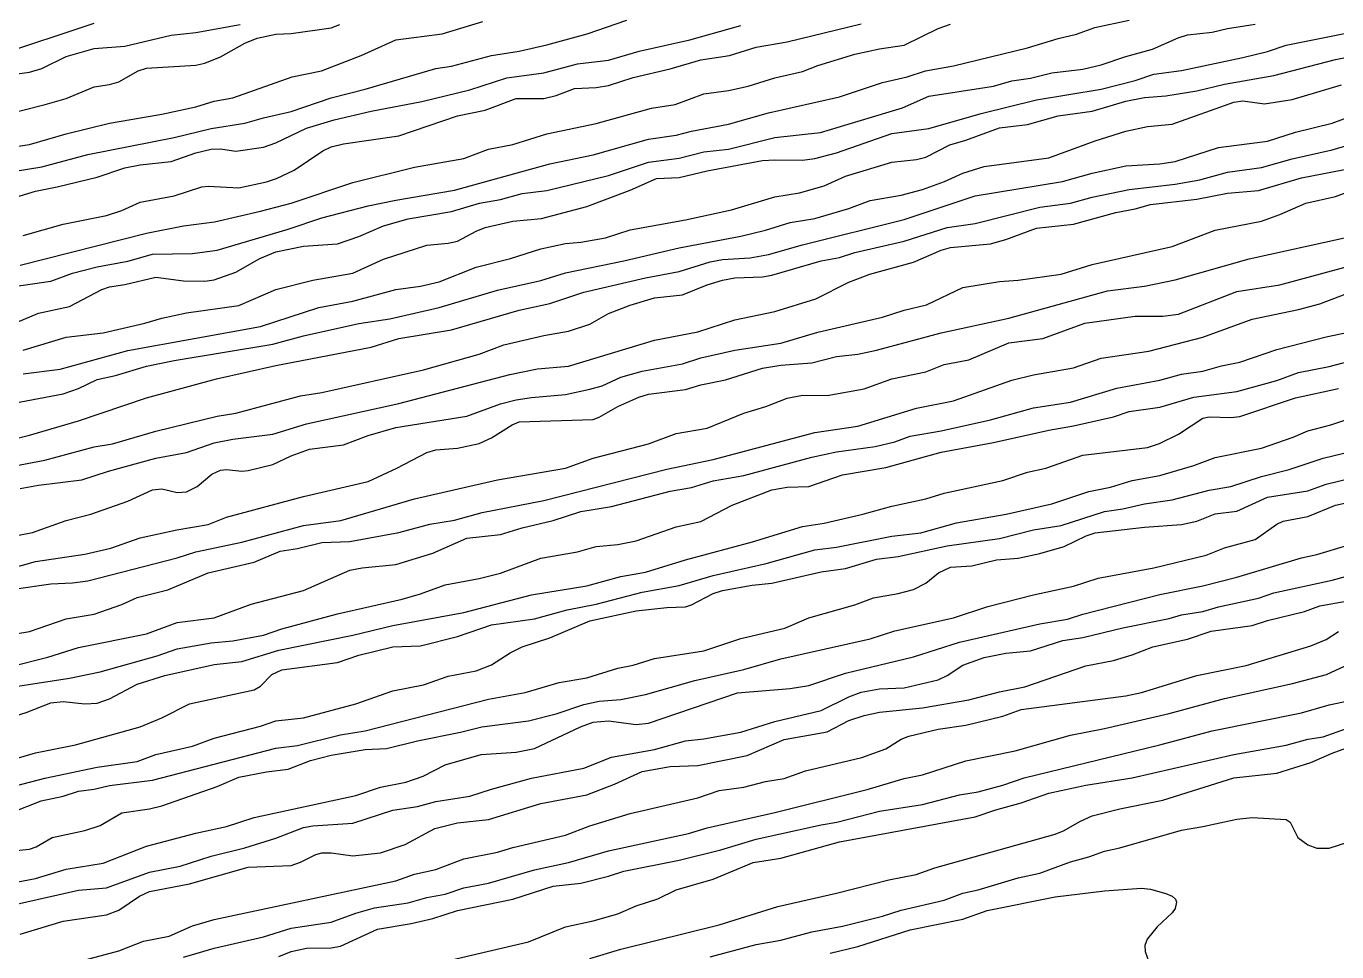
# Model space of a CAD drawing. Extents: x 474277 to 475042, y 254928 to 255625.
# Drawn here: x 474453.52 to 474486.14, y 255531.42 to 255554.46 of the extents above; entities that cross this region are included whole.
import ezdxf

# ---------------------------------------------------------------- set-up
doc = ezdxf.new("R2010")
doc.units = 0
doc.header["$MEASUREMENT"] = 0
doc.layers.add('BaseMapV2_DTM_export_MonNov09090547073261 — entities', color=1, linetype='CONTINUOUS')

msp = doc.modelspace()

# ---------------------------------------------------------------- linework, layer by layer
at = {"layer": 'BaseMapV2_DTM_export_MonNov09090547073261 — entities', "color": 15, "linetype": 'Continuous', "true_color": 0xb7484b}
for points in [[(474451.759, 255551.951, 89.5), (474453.988, 255552.51, 89.5), (474454.519, 255552.666, 89.5), (474455.209, 255552.951, 89.5), (474455.592, 255553.009, 89.5), (474455.823, 255553.075, 89.5), (474456.31, 255553.353, 89.5), (474456.513, 255553.421, 89.5), (474457.739, 255553.496, 89.5), (474457.969, 255553.539, 89.5), (474458.353, 255553.704, 89.5), (474458.961, 255554.043, 89.5), (474459.273, 255554.168, 89.5), (474459.733, 255554.266, 89.5), (474460.116, 255554.282, 89.5), (474461.113, 255554.421, 89.5), (474461.324, 255554.503, 89.5)], [(474452.065, 255550.66, 90), (474453.906, 255550.96, 90), (474455.056, 255551.269, 90), (474457.203, 255551.691, 90), (474458.123, 255551.915, 90), (474458.966, 255552.045, 90), (474459.426, 255552.184, 90), (474460.116, 255552.336, 90), (474461.113, 255552.677, 90), (474461.958, 255552.893, 90), (474463.72, 255553.412, 90), (474464.104, 255553.472, 90), (474465.1, 255553.73, 90), (474465.79, 255553.839, 90), (474466.481, 255554.002, 90), (474467.482, 255554.273, 90), (474468.474, 255554.611, 90)], [(474452.295, 255547.847, 91), (474454.136, 255548.114, 91), (474454.672, 255548.315, 91), (474455.286, 255548.469, 91), (474456.053, 255548.61, 91), (474456.666, 255548.787, 91), (474457.663, 255548.803, 91), (474458.276, 255548.885, 91), (474460.04, 255549.408, 91), (474460.883, 255549.692, 91), (474462.033, 255549.991, 91), (474462.723, 255550.135, 91), (474464.18, 255550.377, 91), (474466.557, 255551.04, 91), (474467.631, 255551.258, 91), (474469.011, 255551.648, 91), (474469.701, 255551.754, 91), (474470.084, 255551.853, 91), (474471.004, 255552.023, 91), (474472.001, 255552.306, 91), (474473.765, 255552.707, 91), (474474.838, 255553.058, 91), (474475.452, 255553.204, 91), (474475.908, 255553.353, 91), (474476.602, 255553.477, 91), (474478.442, 255553.921, 91), (474479.209, 255554.157, 91), (474479.669, 255554.261, 91), (474480.123, 255554.427, 91), (474480.972, 255554.617, 91)], [(474452.525, 255551.356, 89.75), (474453.599, 255551.516, 89.75), (474454.519, 255551.786, 89.75), (474455.592, 255552.047, 89.75), (474456.896, 255552.27, 89.75), (474457.739, 255552.455, 89.75), (474458.199, 255552.595, 89.75), (474458.66, 255552.676, 89.75), (474460.139, 255553.2, 89.75), (474460.869, 255553.353, 89.75), (474461.856, 255553.737, 89.75), (474462.723, 255554.127, 89.75), (474463.874, 255554.272, 89.75), (474464.888, 255554.58, 89.75)], [(474452.755, 255553.727, 89), (474455.209, 255554.535, 89)], [(474452.986, 255553.236, 89.25), (474453.599, 255553.316, 89.25), (474453.906, 255553.411, 89.25), (474454.519, 255553.711, 89.25), (474455.209, 255553.904, 89.25), (474455.976, 255553.965, 89.25), (474457.126, 255554.238, 89.25), (474457.739, 255554.309, 89.25), (474458.843, 255554.503, 89.25)], [(474453.139, 255547.029, 91.25), (474453.829, 255547.315, 91.25), (474454.596, 255547.488, 91.25), (474455.401, 255547.909, 91.25), (474455.592, 255547.973, 91.25), (474455.976, 255548.029, 91.25), (474456.743, 255548.211, 91.25), (474457.433, 255548.124, 91.25), (474457.969, 255548.115, 91.25), (474458.199, 255548.145, 91.25), (474458.736, 255548.338, 91.25), (474459.335, 255548.676, 91.25), (474459.733, 255548.843, 91.25), (474460.423, 255548.987, 91.25), (474461.267, 255549.045, 91.25), (474461.803, 255549.228, 91.25), (474462.417, 255549.496, 91.25), (474463.03, 255549.671, 91.25), (474464.104, 255549.851, 91.25), (474464.805, 255550.056, 91.25), (474465.33, 255550.149, 91.25), (474465.867, 255550.298, 91.25), (474466.481, 255550.37, 91.25), (474468.014, 255550.742, 91.25), (474469.011, 255551.077, 91.25), (474469.778, 255551.178, 91.25), (474470.391, 255551.337, 91.25), (474471.004, 255551.402, 91.25), (474472.155, 255551.693, 91.25), (474473.295, 255551.82, 91.25), (474475.335, 255552.433, 91.25), (474475.988, 255552.721, 91.25), (474477.599, 255552.973, 91.25), (474478.059, 255553.099, 91.25), (474478.519, 255553.173, 91.25), (474479.055, 255553.304, 91.25), (474479.822, 255553.397, 91.25), (474480.282, 255553.497, 91.25), (474480.896, 255553.709, 91.25), (474481.558, 255553.89, 91.25), (474482.199, 255554.172, 91.25), (474482.429, 255554.244, 91.25), (474483.043, 255554.315, 91.25), (474483.426, 255554.407, 91.25), (474484.116, 255554.511, 91.25)], [(474453.369, 255548.513, 90.75), (474456.513, 255549.308, 90.75), (474457.433, 255549.489, 90.75), (474458.209, 255549.596, 90.75), (474459.35, 255549.858, 90.75), (474460.116, 255550.058, 90.75), (474461.65, 255550.568, 90.75), (474463.183, 255550.952, 90.75), (474464.41, 255551.173, 90.75), (474465.024, 255551.405, 90.75), (474465.637, 255551.515, 90.75), (474466.481, 255551.784, 90.75), (474467.707, 255552.038, 90.75), (474469.088, 255552.424, 90.75), (474469.673, 255552.51, 90.75), (474470.391, 255552.781, 90.75), (474471.004, 255552.864, 90.75), (474471.492, 255552.97, 90.75), (474472.155, 255553.178, 90.75), (474472.845, 255553.335, 90.75), (474473.228, 255553.485, 90.75), (474474.148, 255553.765, 90.75), (474474.762, 255553.903, 90.75), (474475.375, 255553.987, 90.75), (474476.218, 255554.404, 90.75), (474476.525, 255554.517, 90.75)], [(474453.446, 255549.252, 90.5), (474454.442, 255549.535, 90.5), (474455.516, 255549.752, 90.5), (474455.899, 255549.872, 90.5), (474456.359, 255550.081, 90.5), (474457.203, 255550.242, 90.5), (474457.893, 255550.461, 90.5), (474458.046, 255550.478, 90.5), (474458.813, 255550.436, 90.5), (474459.503, 255550.586, 90.5), (474459.753, 255550.669, 90.5), (474460.193, 255550.882, 90.5), (474460.905, 255551.36, 90.5), (474461.113, 255551.463, 90.5), (474461.42, 255551.534, 90.5), (474462.8, 255551.737, 90.5), (474464.257, 255552.229, 90.5), (474464.947, 255552.37, 90.5), (474465.714, 255552.662, 90.5), (474466.404, 255552.664, 90.5), (474466.711, 255552.738, 90.5), (474467.171, 255552.914, 90.5), (474467.707, 255552.939, 90.5), (474468.014, 255552.986, 90.5), (474468.627, 255553.182, 90.5), (474469.548, 255553.402, 90.5), (474470.314, 255553.627, 90.5), (474471.031, 255553.737, 90.5), (474471.695, 255553.945, 90.5), (474472.461, 255554.077, 90.5), (474474.301, 255554.521, 90.5)], [(474452.909, 255550.102, 90.25), (474453.752, 255550.359, 90.25), (474454.289, 255550.46, 90.25), (474455.286, 255550.705, 90.25), (474455.976, 255550.936, 90.25), (474456.359, 255551.011, 90.25), (474457.126, 255551.092, 90.25), (474457.739, 255551.314, 90.25), (474458.123, 255551.404, 90.25), (474458.353, 255551.411, 90.25), (474458.736, 255551.352, 90.25), (474459.426, 255551.454, 90.25), (474459.733, 255551.559, 90.25), (474460.5, 255551.921, 90.25), (474461.19, 255552.135, 90.25), (474462.11, 255552.351, 90.25), (474463.365, 255552.586, 90.25), (474464.564, 255552.882, 90.25), (474465.484, 255553.176, 90.25), (474466.404, 255553.304, 90.25), (474467.247, 255553.524, 90.25), (474468.014, 255553.619, 90.25), (474468.781, 255553.839, 90.25), (474470.037, 255554.12, 90.25), (474471.311, 255554.483, 90.25)], [(474453.446, 255546.4, 91.5), (474454.519, 255546.719, 91.5), (474455.439, 255546.828, 91.5), (474456.471, 255547.066, 91.5), (474456.896, 255547.198, 91.5), (474457.509, 255547.323, 91.5), (474458.813, 255547.513, 91.5), (474459.733, 255547.907, 91.5), (474460.653, 255548.144, 91.5), (474461.65, 255548.314, 91.5), (474462.417, 255548.662, 91.5), (474463.49, 255549.009, 91.5), (474464.027, 255549.059, 91.5), (474464.257, 255549.111, 91.5), (474464.717, 255549.363, 91.5), (474464.947, 255549.451, 91.5), (474465.637, 255549.608, 91.5), (474466.344, 255549.673, 91.5), (474467.477, 255549.974, 91.5), (474468.551, 255550.378, 91.5), (474469.208, 255550.669, 91.5), (474469.778, 255550.697, 91.5), (474470.468, 255550.865, 91.5), (474471.848, 255551.117, 91.5), (474472.155, 255551.139, 91.5), (474472.845, 255551.127, 91.5), (474473.151, 255551.17, 91.5), (474473.688, 255551.31, 91.5), (474475.068, 255551.792, 91.5), (474475.988, 255551.912, 91.5), (474477.292, 255552.29, 91.5), (474478.672, 255552.631, 91.5), (474480.282, 255552.895, 91.5), (474481.126, 255553.114, 91.5), (474481.586, 255553.268, 91.5), (474482.276, 255553.362, 91.5), (474483.809, 255553.683, 91.5), (474484.423, 255553.832, 91.5), (474484.883, 255553.991, 91.5), (474486.34, 255554.28, 91.5)], [(474453.446, 255545.809, 91.75), (474454.366, 255545.92, 91.75), (474456.053, 255546.393, 91.75), (474459.35, 255546.989, 91.75), (474460.806, 255547.463, 91.75), (474461.65, 255547.619, 91.75), (474462.723, 255547.909, 91.75), (474463.337, 255547.993, 91.75), (474463.797, 255548.095, 91.75), (474464.717, 255548.464, 91.75), (474465.579, 255548.676, 91.75), (474466.327, 255548.92, 91.75), (474466.941, 255549.052, 91.75), (474467.324, 255549.087, 91.75), (474467.937, 255549.197, 91.75), (474468.551, 255549.397, 91.75), (474469.931, 255549.645, 91.75), (474471.081, 255549.888, 91.75), (474472.155, 255550.212, 91.75), (474472.768, 255550.316, 91.75), (474473.381, 255550.489, 91.75), (474473.918, 255550.728, 91.75), (474475.068, 255551.079, 91.75), (474475.682, 255551.143, 91.75), (474475.912, 255551.2, 91.75), (474476.51, 255551.513, 91.75), (474476.908, 255551.625, 91.75), (474477.752, 255551.933, 91.75), (474478.442, 255552.019, 91.75), (474479.209, 255552.231, 91.75), (474480.052, 255552.346, 91.75), (474480.896, 255552.595, 91.75), (474481.356, 255552.691, 91.75), (474481.892, 255552.732, 91.75), (474482.659, 255552.854, 91.75), (474483.349, 255553.018, 91.75), (474484.576, 255553.234, 91.75), (474486.11, 255553.636, 91.75), (474487.397, 255553.89, 91.75)], [(474452.909, 255545.016, 92), (474454.442, 255545.309, 92), (474454.826, 255545.444, 92), (474455.286, 255545.669, 92), (474455.746, 255545.77, 92), (474456.513, 255545.995, 92), (474457.203, 255546.139, 92), (474459.656, 255546.544, 92), (474460.423, 255546.758, 92), (474461.803, 255547.063, 92), (474462.57, 255547.178, 92), (474463.797, 255547.461, 92), (474465.254, 255547.893, 92), (474466.327, 255548.131, 92), (474466.941, 255548.325, 92), (474468.397, 255548.619, 92), (474469.778, 255548.946, 92), (474471.311, 255549.236, 92), (474471.925, 255549.382, 92), (474472.538, 255549.572, 92), (474473.151, 255549.676, 92), (474473.995, 255549.925, 92), (474474.532, 255550.124, 92), (474475.298, 255550.256, 92), (474475.835, 255550.395, 92), (474476.375, 255550.593, 92), (474476.832, 255550.807, 92), (474477.369, 255550.972, 92), (474478.979, 255551.189, 92), (474480.129, 255551.612, 92), (474480.896, 255551.85, 92), (474481.432, 255551.969, 92), (474482.046, 255552.027, 92), (474483.579, 255552.575, 92), (474483.809, 255552.602, 92), (474484.346, 255552.533, 92), (474485.036, 255552.634, 92), (474486.263, 255553.006, 92)], [(474452.679, 255544.049, 92.25), (474453.599, 255544.277, 92.25), (474454.826, 255544.637, 92.25), (474456.513, 255545.214, 92.25), (474458.256, 255545.686, 92.25), (474459.733, 255546.014, 92.25), (474462.11, 255546.468, 92.25), (474462.8, 255546.687, 92.25), (474464.104, 255546.905, 92.25), (474465.79, 255547.393, 92.25), (474466.557, 255547.562, 92.25), (474467.401, 255547.839, 92.25), (474468.934, 255548.194, 92.25), (474469.778, 255548.353, 92.25), (474470.544, 255548.6, 92.25), (474470.851, 255548.652, 92.25), (474471.541, 255548.694, 92.25), (474472.001, 255548.779, 92.25), (474472.845, 255549.017, 92.25), (474475.375, 255549.647, 92.25), (474477.139, 255550.236, 92.25), (474479.316, 255550.593, 92.25), (474480.052, 255550.8, 92.25), (474480.896, 255550.987, 92.25), (474481.739, 255551.039, 92.25), (474482.122, 255551.097, 92.25), (474483.196, 255551.439, 92.25), (474484.423, 255551.6, 92.25), (474485.113, 255551.825, 92.25), (474486.033, 255552.047, 92.25), (474487.03, 255552.426, 92.25)], [(474453.062, 255543.486, 92.5), (474453.982, 255543.662, 92.5), (474455.209, 255543.987, 92.5), (474455.669, 255544.066, 92.5), (474456.743, 255544.378, 92.5), (474458.276, 255544.754, 92.5), (474458.736, 255544.83, 92.5), (474460.346, 255545.261, 92.5), (474460.883, 255545.346, 92.5), (474463.413, 255545.908, 92.5), (474464.794, 255546.297, 92.5), (474465.407, 255546.526, 92.5), (474466.404, 255546.764, 92.5), (474467.017, 255546.873, 92.5), (474467.554, 255547.043, 92.5), (474468.014, 255547.314, 92.5), (474468.551, 255547.519, 92.5), (474469.164, 255547.696, 92.5), (474469.854, 255547.775, 92.5), (474470.468, 255548.021, 92.5), (474470.855, 255548.139, 92.5), (474471.158, 255548.194, 92.5), (474471.848, 255548.223, 92.5), (474472.078, 255548.261, 92.5), (474473.305, 255548.619, 92.5), (474473.765, 255548.704, 92.5), (474474.148, 255548.825, 92.5), (474475.375, 255549.113, 92.5), (474476.448, 255549.453, 92.5), (474477.139, 255549.547, 92.5), (474478.749, 255549.956, 92.5), (474479.515, 255550.056, 92.5), (474480.052, 255550.205, 92.5), (474480.972, 255550.394, 92.5), (474482.122, 255550.526, 92.5), (474482.736, 255550.64, 92.5), (474483.426, 255550.833, 92.5), (474484.269, 255550.948, 92.5), (474485.036, 255551.158, 92.5), (474486.033, 255551.381, 92.5), (474487.413, 255551.79, 92.5)], [(474452.602, 255541.654, 93), (474453.676, 255541.858, 93), (474454.519, 255542.16, 93), (474455.132, 255542.314, 93), (474456.053, 255542.635, 93), (474456.666, 255542.921, 93), (474456.896, 255542.942, 93), (474457.279, 255542.854, 93), (474457.509, 255542.873, 93), (474457.778, 255543.002, 93), (474458.143, 255543.309, 93), (474458.353, 255543.408, 93), (474458.506, 255543.429, 93), (474458.89, 255543.386, 93), (474459.043, 255543.399, 93), (474459.656, 255543.554, 93), (474460.112, 255543.769, 93), (474460.576, 255543.931, 93), (474461.42, 255544.041, 93), (474462.033, 255544.276, 93), (474462.723, 255544.469, 93), (474464.487, 255544.757, 93), (474465.33, 255545.063, 93), (474465.714, 255545.158, 93), (474466.097, 255545.221, 93), (474466.941, 255545.295, 93), (474467.554, 255545.424, 93), (474467.861, 255545.511, 93), (474468.321, 255545.727, 93), (474468.857, 255545.871, 93), (474469.854, 255546.061, 93), (474470.314, 255546.21, 93), (474471.158, 255546.397, 93), (474472.308, 255546.571, 93), (474473.228, 255546.846, 93), (474474.838, 255547.219, 93), (474475.375, 255547.393, 93), (474475.935, 255547.526, 93), (474476.832, 255547.96, 93), (474477.752, 255548.105, 93), (474478.212, 255548.137, 93), (474479.285, 255548.292, 93), (474480.052, 255548.53, 93), (474482.046, 255548.979, 93), (474483.119, 255549.383, 93), (474484.269, 255549.613, 93), (474484.729, 255549.772, 93), (474485.374, 255550.056, 93), (474486.11, 255550.223, 93), (474487.106, 255550.593, 93)], [(474453.369, 255542.955, 92.75), (474453.829, 255543.038, 92.75), (474454.902, 255543.168, 92.75), (474455.569, 255543.385, 92.75), (474456.743, 255543.711, 92.75), (474457.509, 255543.848, 92.75), (474458.199, 255544.087, 92.75), (474458.66, 255544.184, 92.75), (474459.656, 255544.308, 92.75), (474460.5, 255544.559, 92.75), (474462.8, 255545.067, 92.75), (474465.56, 255545.79, 92.75), (474466.25, 255545.929, 92.75), (474467.017, 255545.997, 92.75), (474469.164, 255546.649, 92.75), (474470.238, 255546.85, 92.75), (474471.158, 255547.149, 92.75), (474472.155, 255547.358, 92.75), (474473.176, 255547.679, 92.75), (474473.995, 255548.094, 92.75), (474474.522, 255548.293, 92.75), (474475.605, 255548.588, 92.75), (474476.295, 255548.886, 92.75), (474476.525, 255548.952, 92.75), (474477.522, 255549.047, 92.75), (474477.905, 255549.153, 92.75), (474478.672, 255549.432, 92.75), (474479.592, 255549.538, 92.75), (474480.646, 255549.826, 92.75), (474481.126, 255549.913, 92.75), (474481.509, 255550.024, 92.75), (474482.659, 255550.16, 92.75), (474483.426, 255550.307, 92.75), (474484.193, 255550.375, 92.75), (474485.266, 255550.691, 92.75), (474486.34, 255550.895, 92.75)], [(474452.832, 255540.877, 93.25), (474453.752, 255541.139, 93.25), (474454.979, 255541.319, 93.25), (474455.626, 255541.468, 93.25), (474456.359, 255541.728, 93.25), (474457.267, 255541.928, 93.25), (474458.046, 255542.06, 93.25), (474458.506, 255542.241, 93.25), (474460.423, 255542.755, 93.25), (474462.033, 255543.127, 93.25), (474462.749, 255543.462, 93.25), (474463.49, 255543.853, 93.25), (474463.72, 255543.914, 93.25), (474464.257, 255543.957, 93.25), (474464.794, 255544.074, 93.25), (474465.1, 255544.214, 93.25), (474465.615, 255544.535, 93.25), (474465.79, 255544.612, 93.25), (474467.631, 255544.675, 93.25), (474467.784, 255544.73, 93.25), (474468.244, 255544.995, 93.25), (474468.768, 255545.225, 93.25), (474469.011, 255545.3, 93.25), (474469.931, 255545.421, 93.25), (474470.314, 255545.534, 93.25), (474470.928, 255545.657, 93.25), (474471.848, 255545.95, 93.25), (474472.308, 255546.021, 93.25), (474473.075, 255546.082, 93.25), (474473.688, 255546.237, 93.25), (474474.225, 255546.297, 93.25), (474474.685, 255546.396, 93.25), (474476.295, 255546.831, 93.25), (474477.982, 255547.194, 93.25), (474480.436, 255547.874, 93.25), (474481.356, 255547.991, 93.25), (474482.122, 255548.145, 93.25), (474483.963, 255548.674, 93.25), (474486.34, 255549.195, 93.25)], [(474453.216, 255540.45, 93.5), (474454.136, 255540.581, 93.5), (474454.672, 255540.603, 93.5), (474455.056, 255540.653, 93.5), (474457.279, 255541.23, 93.5), (474457.739, 255541.375, 93.5), (474458.89, 255541.613, 93.5), (474460.423, 255542.031, 93.5), (474461.355, 255542.158, 93.5), (474463.183, 255542.694, 93.5), (474465.254, 255543.171, 93.5), (474466.941, 255543.461, 93.5), (474467.631, 255543.711, 93.5), (474469.011, 255544.065, 93.5), (474469.701, 255544.322, 93.5), (474470.468, 255544.456, 93.5), (474471.388, 255544.827, 93.5), (474471.934, 255544.995, 93.5), (474472.461, 255545.205, 93.5), (474472.845, 255545.279, 93.5), (474473.458, 255545.265, 93.5), (474474.378, 255545.436, 93.5), (474475.068, 255545.681, 93.5), (474475.912, 255545.861, 93.5), (474476.372, 255546.044, 93.5), (474476.985, 255546.16, 93.5), (474477.982, 255546.58, 93.5), (474478.825, 255546.689, 93.5), (474479.873, 255547.066, 93.5), (474481.126, 255547.247, 93.5), (474481.816, 255547.243, 93.5), (474482.204, 255547.296, 93.5), (474483.656, 255547.857, 93.5), (474484.729, 255548.027, 93.5), (474487.336, 255548.73, 93.5)], [(474451.452, 255539.038, 93.75), (474453.599, 255539.389, 93.75), (474454.515, 255539.705, 93.75), (474455.209, 255539.822, 93.75), (474455.899, 255540.065, 93.75), (474456.283, 255540.237, 93.75), (474457.049, 255540.432, 93.75), (474458.052, 255540.855, 93.75), (474459.196, 255541.118, 93.75), (474459.845, 255541.392, 93.75), (474460.27, 255541.456, 93.75), (474460.883, 255541.607, 93.75), (474461.573, 255541.635, 93.75), (474462.8, 255541.857, 93.75), (474463.567, 255542.069, 93.75), (474464.18, 255542.161, 93.75), (474464.87, 255542.358, 93.75), (474466.404, 255542.652, 93.75), (474469.471, 255543.437, 93.75), (474470.621, 255543.674, 93.75), (474473.151, 255544.345, 93.75), (474474.225, 255544.509, 93.75), (474475.682, 255544.95, 93.75), (474476.602, 255545.135, 93.75), (474478.059, 255545.652, 93.75), (474478.595, 255545.781, 93.75), (474479.592, 255545.954, 93.75), (474480.282, 255546.201, 93.75), (474481.466, 255546.376, 93.75), (474482.813, 255546.721, 93.75), (474484.039, 255547.167, 93.75), (474485.19, 255547.408, 93.75), (474485.726, 255547.55, 93.75), (474486.876, 255547.993, 93.75)], [(474453.139, 255538.524, 94), (474454.059, 255538.75, 94), (474454.826, 255538.991, 94), (474456.513, 255539.335, 94), (474457.279, 255539.617, 94), (474458.199, 255539.734, 94), (474459.12, 255540.074, 94), (474460.423, 255540.41, 94), (474461.573, 255540.917, 94), (474461.88, 255540.982, 94), (474462.723, 255541.06, 94), (474463.643, 255541.339, 94), (474464.487, 255541.717, 94), (474465.33, 255541.806, 94), (474465.867, 255541.973, 94), (474466.634, 255542.154, 94), (474467.324, 255542.381, 94), (474468.091, 255542.503, 94), (474469.548, 255542.886, 94), (474470.084, 255542.976, 94), (474470.621, 255543.146, 94), (474471.388, 255543.275, 94), (474473.075, 255543.732, 94), (474473.688, 255543.863, 94), (474474.653, 255543.999, 94), (474475.145, 255544.117, 94), (474475.528, 255544.253, 94), (474476.295, 255544.385, 94), (474477.522, 255544.659, 94), (474478.595, 255544.965, 94), (474479.515, 255545.102, 94), (474480.666, 255545.449, 94), (474481.739, 255545.654, 94), (474482.276, 255545.802, 94), (474482.813, 255545.875, 94), (474483.273, 255546.006, 94), (474483.733, 255546.097, 94), (474484.653, 255546.412, 94), (474485.88, 255546.726, 94), (474487.03, 255546.966, 94)], [(474452.986, 255537.984, 94.25), (474454.596, 255538.229, 94.25), (474455.362, 255538.39, 94.25), (474456.781, 255538.785, 94.25), (474457.279, 255538.96, 94.25), (474458.123, 255539.108, 94.25), (474458.66, 255539.157, 94.25), (474459.426, 255539.303, 94.25), (474459.886, 255539.456, 94.25), (474461.267, 255539.834, 94.25), (474462.877, 255540.195, 94.25), (474463.337, 255540.327, 94.25), (474463.95, 255540.553, 94.25), (474464.794, 255540.709, 94.25), (474465.33, 255540.845, 94.25), (474466.327, 255541.222, 94.25), (474467.247, 255541.379, 94.25), (474467.707, 255541.509, 94.25), (474468.244, 255541.561, 94.25), (474468.704, 255541.652, 94.25), (474469.701, 255542.002, 94.25), (474470.314, 255542.132, 94.25), (474471.093, 255542.542, 94.25), (474472.078, 255542.918, 94.25), (474472.461, 255542.984, 94.25), (474472.998, 255543.005, 94.25), (474473.841, 255543.295, 94.25), (474474.915, 255543.472, 94.25), (474476.295, 255543.856, 94.25), (474477.599, 255544.095, 94.25), (474478.979, 255544.409, 94.25), (474479.592, 255544.513, 94.25), (474480.589, 255544.735, 94.25), (474480.972, 255544.869, 94.25), (474481.739, 255544.979, 94.25), (474482.583, 255545.228, 94.25), (474483.656, 255545.37, 94.25), (474484.653, 255545.646, 94.25), (474485.19, 255545.84, 94.25), (474485.956, 255545.994, 94.25), (474488.103, 255546.554, 94.25)], [(474453.062, 255537.235, 94.5), (474453.522, 255537.378, 94.5), (474454.136, 255537.617, 94.5), (474454.442, 255537.646, 94.5), (474454.979, 255537.596, 94.5), (474455.286, 255537.61, 94.5), (474455.592, 255537.72, 94.5), (474456.283, 255538.078, 94.5), (474456.973, 255538.301, 94.5), (474458.199, 255538.568, 94.5), (474458.89, 255538.646, 94.5), (474459.81, 255538.926, 94.5), (474461.65, 255539.303, 94.5), (474462.647, 255539.544, 94.5), (474464.41, 255539.87, 94.5), (474466.097, 255540.302, 94.5), (474467.477, 255540.526, 94.5), (474468.321, 255540.766, 94.5), (474468.934, 255540.869, 94.5), (474469.931, 255541.179, 94.5), (474471.597, 255541.622, 94.5), (474472.845, 255542.009, 94.5), (474473.381, 255542.093, 94.5), (474474.343, 255542.312, 94.5), (474475.068, 255542.513, 94.5), (474475.912, 255542.693, 94.5), (474476.372, 255542.833, 94.5), (474477.833, 255543.155, 94.5), (474478.442, 255543.358, 94.5), (474478.902, 255543.456, 94.5), (474479.822, 255543.785, 94.5), (474481.432, 255543.975, 94.5), (474481.732, 255544.075, 94.5), (474482.207, 255544.305, 94.5), (474482.813, 255544.708, 94.5), (474482.966, 255544.737, 94.5), (474483.503, 255544.723, 94.5), (474483.733, 255544.748, 94.5), (474485.113, 255545.21, 94.5), (474486.186, 255545.441, 94.5)], [(474452.986, 255536.147, 94.75), (474453.752, 255536.375, 94.75), (474454.749, 255536.569, 94.75), (474456.357, 255537.021, 94.75), (474456.896, 255537.241, 94.75), (474457.586, 255537.589, 94.75), (474459.196, 255537.941, 94.75), (474459.35, 255538.035, 94.75), (474459.634, 255538.325, 94.75), (474459.886, 255538.441, 94.75), (474461.267, 255538.623, 94.75), (474461.803, 255538.8, 94.75), (474462.647, 255539.011, 94.75), (474463.337, 255539.036, 94.75), (474464.257, 255539.27, 94.75), (474465.1, 255539.555, 94.75), (474466.174, 255539.711, 94.75), (474466.99, 255539.935, 94.75), (474467.707, 255540.072, 94.75), (474468.857, 255540.374, 94.75), (474469.778, 255540.537, 94.75), (474470.621, 255540.791, 94.75), (474471.939, 255541.085, 94.75), (474473.151, 255541.425, 94.75), (474473.688, 255541.489, 94.75), (474475.068, 255541.769, 94.75), (474475.789, 255541.852, 94.75), (474476.678, 255542.097, 94.75), (474477.913, 255542.312, 94.75), (474479.055, 255542.574, 94.75), (474479.976, 255542.882, 94.75), (474480.512, 255542.99, 94.75), (474481.049, 255543.154, 94.75), (474481.739, 255543.275, 94.75), (474482.583, 255543.529, 94.75), (474483.119, 255543.725, 94.75), (474484.269, 255543.955, 94.75), (474485.056, 255544.229, 94.75), (474485.42, 255544.387, 94.75), (474485.997, 255544.535, 94.75), (474486.675, 255544.765, 94.75)], [(474453.062, 255535.5, 95), (474453.982, 255535.743, 95), (474455.286, 255536.015, 95), (474456.283, 255536.159, 95), (474456.743, 255536.327, 95), (474457.663, 255536.535, 95), (474458.199, 255536.738, 95), (474459.35, 255537.032, 95), (474459.733, 255537.172, 95), (474460.423, 255537.244, 95), (474461.727, 255537.591, 95), (474462.647, 255537.919, 95), (474463.413, 255538.063, 95), (474464.027, 255538.281, 95), (474464.717, 255538.412, 95), (474465.1, 255538.56, 95), (474465.571, 255538.861, 95), (474465.867, 255539.008, 95), (474466.557, 255539.235, 95), (474467.554, 255539.66, 95), (474468.704, 255539.906, 95), (474469.471, 255539.994, 95), (474469.931, 255540.004, 95), (474470.084, 255540.054, 95), (474470.621, 255540.335, 95), (474470.851, 255540.413, 95), (474471.592, 255540.548, 95), (474472.078, 255540.594, 95), (474473.305, 255540.882, 95), (474473.918, 255540.965, 95), (474474.685, 255541.194, 95), (474475.222, 255541.263, 95), (474476.448, 255541.522, 95), (474477.752, 255541.71, 95), (474478.595, 255541.927, 95), (474479.285, 255542.033, 95), (474480.359, 255542.38, 95), (474480.819, 255542.444, 95), (474481.356, 255542.572, 95), (474482.046, 255542.667, 95), (474482.966, 255542.908, 95), (474483.503, 255543.004, 95), (474484.269, 255543.256, 95), (474484.959, 255543.423, 95), (474485.803, 255543.71, 95), (474487.49, 255544.112, 95)], [(474453.139, 255534.88, 95.25), (474453.889, 255535.181, 95.25), (474454.442, 255535.294, 95.25), (474454.826, 255535.419, 95.25), (474455.209, 255535.468, 95.25), (474455.592, 255535.558, 95.25), (474456.666, 255535.692, 95.25), (474459.733, 255536.488, 95.25), (474460.27, 255536.556, 95.25), (474461.343, 255536.823, 95.25), (474461.957, 255536.919, 95.25), (474465.024, 255537.711, 95.25), (474465.944, 255537.878, 95.25), (474466.787, 255538.123, 95.25), (474467.477, 255538.236, 95.25), (474468.244, 255538.479, 95.25), (474468.627, 255538.555, 95.25), (474469.164, 255538.717, 95.25), (474470.391, 255538.911, 95.25), (474471.311, 255539.222, 95.25), (474472.407, 255539.475, 95.25), (474472.998, 255539.733, 95.25), (474474.148, 255540.06, 95.25), (474474.608, 255540.228, 95.25), (474475.222, 255540.336, 95.25), (474475.605, 255540.441, 95.25), (474475.912, 255540.597, 95.25), (474476.226, 255540.855, 95.25), (474476.525, 255540.991, 95.25), (474477.062, 255541.031, 95.25), (474477.675, 255541.173, 95.25), (474478.212, 255541.22, 95.25), (474478.749, 255541.333, 95.25), (474479.362, 255541.513, 95.25), (474479.905, 255541.775, 95.25), (474480.129, 255541.852, 95.25), (474481.356, 255541.994, 95.25), (474482.276, 255542.06, 95.25), (474482.659, 255542.141, 95.25), (474483.119, 255542.323, 95.25), (474483.656, 255542.385, 95.25), (474484.423, 255542.735, 95.25), (474485.42, 255542.898, 95.25), (474485.88, 255543.065, 95.25), (474486.493, 255543.214, 95.25)], [(474452.295, 255533.844, 95.5), (474453.599, 255533.972, 95.5), (474453.767, 255534.031, 95.5), (474454.164, 255534.261, 95.5), (474454.979, 255534.439, 95.5), (474455.362, 255534.565, 95.5), (474455.899, 255534.88, 95.5), (474456.589, 255534.979, 95.5), (474456.896, 255535.052, 95.5), (474458.276, 255535.534, 95.5), (474458.813, 255535.764, 95.5), (474459.503, 255535.898, 95.5), (474460.04, 255535.967, 95.5), (474460.594, 255536.178, 95.5), (474461.113, 255536.318, 95.5), (474461.957, 255536.453, 95.5), (474462.493, 255536.476, 95.5), (474463.26, 255536.673, 95.5), (474464.334, 255536.883, 95.5), (474464.866, 255537.021, 95.5), (474466.02, 255537.167, 95.5), (474466.711, 255537.341, 95.5), (474467.401, 255537.579, 95.5), (474467.784, 255537.655, 95.5), (474468.321, 255537.699, 95.5), (474468.934, 255537.824, 95.5), (474470.161, 255538.177, 95.5), (474471.388, 255538.447, 95.5), (474472.308, 255538.713, 95.5), (474474.532, 255539.211, 95.5), (474475.145, 255539.413, 95.5), (474476.602, 255539.737, 95.5), (474477.455, 255540.012, 95.5), (474478.595, 255540.305, 95.5), (474479.592, 255540.518, 95.5), (474480.206, 255540.724, 95.5), (474481.586, 255540.975, 95.5), (474482.889, 255541.293, 95.5), (474483.349, 255541.474, 95.5), (474484.116, 255541.686, 95.5), (474484.653, 255542.063, 95.5), (474484.806, 255542.139, 95.5), (474485.42, 255542.252, 95.5), (474486.11, 255542.537, 95.5), (474486.646, 255542.654, 95.5)], [(474453.139, 255533.131, 95.75), (474453.752, 255533.24, 95.75), (474454.519, 255533.474, 95.75), (474455.439, 255533.627, 95.75), (474456.513, 255534.051, 95.75), (474457.739, 255534.374, 95.75), (474458.506, 255534.538, 95.75), (474459.196, 255534.765, 95.75), (474461.727, 255535.311, 95.75), (474462.34, 255535.521, 95.75), (474462.974, 255535.641, 95.75), (474463.4, 255535.794, 95.75), (474463.95, 255536.072, 95.75), (474464.849, 255536.331, 95.75), (474465.714, 255536.39, 95.75), (474466.174, 255536.481, 95.75), (474467.319, 255537.021, 95.75), (474467.631, 255537.134, 95.75), (474468.014, 255537.171, 95.75), (474468.704, 255537.077, 95.75), (474469.011, 255537.112, 95.75), (474471.226, 255537.865, 95.75), (474472.538, 255537.971, 95.75), (474472.998, 255538.049, 95.75), (474473.918, 255538.359, 95.75), (474475.605, 255538.765, 95.75), (474476.755, 255539.128, 95.75), (474478.749, 255539.581, 95.75), (474479.439, 255539.698, 95.75), (474479.822, 255539.822, 95.75), (474481.739, 255540.313, 95.75), (474482.813, 255540.53, 95.75), (474483.656, 255540.748, 95.75), (474485.266, 255541.226, 95.75), (474485.65, 255541.312, 95.75), (474486.416, 255541.544, 95.75)], [(474452.755, 255532.492, 96), (474454.826, 255532.954, 96), (474455.516, 255533.007, 96), (474456.589, 255533.404, 96), (474457.356, 255533.547, 96), (474458.123, 255533.801, 96), (474458.966, 255534.006, 96), (474459.733, 255534.248, 96), (474460.423, 255534.514, 96), (474460.653, 255534.556, 96), (474461.65, 255534.625, 96), (474462.647, 255534.943, 96), (474463.26, 255535.035, 96), (474463.72, 255535.16, 96), (474464.564, 255535.291, 96), (474465.1, 255535.47, 96), (474466.097, 255535.741, 96), (474467.401, 255535.989, 96), (474468.091, 255536.263, 96), (474469.164, 255536.457, 96), (474469.931, 255536.674, 96), (474470.391, 255536.722, 96), (474471.311, 255536.887, 96), (474472.155, 255537.151, 96), (474473.305, 255537.425, 96), (474473.995, 255537.767, 96), (474474.301, 255537.884, 96), (474474.762, 255537.962, 96), (474475.375, 255537.988, 96), (474476.218, 255538.193, 96), (474476.448, 255538.298, 96), (474476.832, 255538.556, 96), (474477.369, 255538.745, 96), (474477.905, 255538.854, 96), (474478.519, 255538.911, 96), (474479.324, 255539.168, 96), (474479.822, 255539.246, 96), (474480.819, 255539.487, 96), (474481.969, 255539.716, 96), (474482.276, 255539.806, 96), (474482.813, 255539.894, 96), (474483.196, 255540.008, 96), (474484.193, 255540.222, 96), (474484.576, 255540.352, 96), (474486.033, 255540.673, 96), (474487.413, 255541.049, 96)], [(474453.369, 255531.859, 96.25), (474454.442, 255532.179, 96.25), (474455.516, 255532.337, 96.25), (474455.823, 255532.454, 96.25), (474456.34, 255532.804, 96.25), (474456.589, 255532.917, 96.25), (474457.586, 255533.112, 96.25), (474459.043, 255533.522, 96.25), (474460.116, 255533.571, 96.25), (474460.346, 255533.646, 96.25), (474460.73, 255533.843, 96.25), (474460.883, 255533.883, 96.25), (474461.113, 255533.881, 96.25), (474461.65, 255533.811, 96.25), (474462.34, 255533.884, 96.25), (474462.953, 255534.092, 96.25), (474463.688, 255534.491, 96.25), (474464.257, 255534.627, 96.25), (474465.024, 255534.715, 96.25), (474466.327, 255535.107, 96.25), (474467.477, 255535.327, 96.25), (474468.167, 255535.588, 96.25), (474468.857, 255535.911, 96.25), (474469.548, 255536.03, 96.25), (474470.238, 255536.059, 96.25), (474471.464, 255536.305, 96.25), (474472.385, 255536.706, 96.25), (474473.458, 255536.892, 96.25), (474473.998, 255537.174, 96.25), (474474.378, 255537.305, 96.25), (474474.762, 255537.384, 96.25), (474475.835, 255537.49, 96.25), (474476.985, 255537.688, 96.25), (474477.752, 255537.894, 96.25), (474478.376, 255538.018, 96.25), (474479.899, 255538.54, 96.25), (474480.589, 255538.668, 96.25), (474481.049, 255538.809, 96.25), (474481.565, 255539.015, 96.25), (474482.429, 255539.203, 96.25), (474483.019, 255539.398, 96.25), (474484.039, 255539.539, 96.25), (474484.423, 255539.664, 96.25), (474485.343, 255539.891, 96.25), (474485.726, 255540.035, 96.25), (474487.03, 255540.264, 96.25)], [(474454.059, 255530.972, 96.5), (474455.823, 255531.441, 96.5), (474456.436, 255531.683, 96.5), (474457.079, 255531.807, 96.5), (474457.663, 255532.066, 96.5), (474458.199, 255532.226, 96.5), (474462.723, 255533.188, 96.5), (474463.183, 255533.354, 96.5), (474463.72, 255533.468, 96.5), (474464.41, 255533.733, 96.5), (474465.254, 255533.896, 96.5), (474465.637, 255534.018, 96.5), (474466.941, 255534.32, 96.5), (474467.554, 255534.551, 96.5), (474468.551, 255534.865, 96.5), (474470.238, 255535.253, 96.5), (474470.774, 255535.432, 96.5), (474471.388, 255535.521, 96.5), (474471.925, 255535.662, 96.5), (474472.385, 255535.732, 96.5), (474472.921, 255535.925, 96.5), (474474.321, 255536.254, 96.5), (474474.915, 255536.475, 96.5), (474475.298, 255536.709, 96.5), (474475.49, 255536.791, 96.5), (474476.218, 255536.959, 96.5), (474476.908, 255537.063, 96.5), (474477.829, 255537.283, 96.5), (474478.289, 255537.449, 96.5), (474480.896, 255537.794, 96.5), (474481.279, 255537.873, 96.5), (474482.659, 255538.3, 96.5), (474483.886, 255538.547, 96.5), (474485.496, 255539.033, 96.5), (474485.88, 255539.19, 96.5), (474486.186, 255539.396, 96.5)], [(474457.433, 255531.283, 96.75), (474458.199, 255531.508, 96.75), (474459.426, 255531.794, 96.75), (474460.116, 255532.005, 96.75), (474461.113, 255532.157, 96.75), (474461.727, 255532.38, 96.75), (474462.187, 255532.511, 96.75), (474463.03, 255532.637, 96.75), (474463.49, 255532.767, 96.75), (474463.95, 255532.856, 96.75), (474464.41, 255533.008, 96.75), (474465.024, 255533.123, 96.75), (474466.174, 255533.461, 96.75), (474467.017, 255533.639, 96.75), (474468.014, 255533.931, 96.75), (474470.008, 255534.36, 96.75), (474470.468, 255534.504, 96.75), (474472.155, 255534.883, 96.75), (474474.455, 255535.455, 96.75), (474475.375, 255535.731, 96.75), (474475.835, 255535.825, 96.75), (474476.908, 255536.172, 96.75), (474478.135, 255536.42, 96.75), (474479.515, 255536.814, 96.75), (474480.359, 255536.976, 96.75), (474481.969, 255537.352, 96.75), (474483.349, 255537.728, 96.75), (474485.045, 255538.095, 96.75), (474485.89, 255538.325, 96.75), (474486.876, 255538.779, 96.75)], [(474459.81, 255531.305, 97), (474460.116, 255531.425, 97), (474460.5, 255531.507, 97), (474461.113, 255531.518, 97), (474461.343, 255531.559, 97), (474462.263, 255531.985, 97), (474463.107, 255532.121, 97), (474463.643, 255532.246, 97), (474464.257, 255532.444, 97), (474465.637, 255532.732, 97), (474466.634, 255533.052, 97), (474467.324, 255533.126, 97), (474468.014, 255533.3, 97), (474468.397, 255533.428, 97), (474469.778, 255533.696, 97), (474470.808, 255533.954, 97), (474471.695, 255534.221, 97), (474473.305, 255534.583, 97), (474473.695, 255534.644, 97), (474474.762, 255534.917, 97), (474475.835, 255535.086, 97), (474476.755, 255535.325, 97), (474477.215, 255535.399, 97), (474477.829, 255535.563, 97), (474478.365, 255535.749, 97), (474481.739, 255536.57, 97), (474483.043, 255536.919, 97), (474485.266, 255537.37, 97), (474485.956, 255537.565, 97), (474487.26, 255537.839, 97)], [(474463.183, 255531.003, 97.25), (474466.02, 255531.67, 97.25), (474466.941, 255532.039, 97.25), (474467.631, 255532.186, 97.25), (474468.244, 255532.364, 97.25), (474468.704, 255532.565, 97.25), (474469.241, 255532.739, 97.25), (474469.701, 255532.962, 97.25), (474470.621, 255533.228, 97.25), (474471.618, 255533.642, 97.25), (474472.308, 255533.753, 97.25), (474473.765, 255534.159, 97.25), (474477.139, 255534.775, 97.25), (474477.653, 255534.951, 97.25), (474478.289, 255535.123, 97.25), (474478.979, 255535.367, 97.25), (474479.899, 255535.57, 97.25), (474481.049, 255535.749, 97.25), (474483.579, 255536.332, 97.25), (474484.883, 255536.561, 97.25), (474485.42, 255536.712, 97.25), (474485.803, 255536.773, 97.25), (474486.646, 255537.068, 97.25)], [(474467.554, 255531.253, 97.5), (474468.321, 255531.481, 97.5), (474470.774, 255532.092, 97.5), (474472.231, 255532.545, 97.5), (474473.688, 255532.875, 97.5), (474474.992, 255533.213, 97.5), (474475.675, 255533.341, 97.5), (474476.142, 255533.51, 97.5), (474479.132, 255534.347, 97.5), (474479.362, 255534.437, 97.5), (474479.746, 255534.662, 97.5), (474480.052, 255534.803, 97.5), (474480.742, 255534.975, 97.5), (474481.816, 255535.192, 97.5), (474483.579, 255535.747, 97.5), (474484.653, 255535.865, 97.5), (474485.496, 255536.129, 97.5), (474486.033, 255536.366, 97.5), (474486.646, 255536.587, 97.5)], [(474470.544, 255531.289, 97.75), (474471.695, 255531.597, 97.75), (474472.308, 255531.706, 97.75), (474473.075, 255531.915, 97.75), (474473.841, 255532.056, 97.75), (474474.838, 255532.307, 97.75), (474475.298, 255532.455, 97.75), (474476.372, 255532.705, 97.75), (474476.832, 255532.882, 97.75), (474477.215, 255532.964, 97.75), (474478.212, 255533.261, 97.75), (474478.749, 255533.374, 97.75), (474479.515, 255533.661, 97.75), (474479.976, 255533.782, 97.75), (474480.359, 255533.923, 97.75), (474480.742, 255534.005, 97.75), (474482.276, 255534.448, 97.75), (474482.813, 255534.534, 97.75), (474483.656, 255534.721, 97.75), (474484.039, 255534.764, 97.75), (474484.883, 255534.712, 97.75), (474484.985, 255534.644, 97.75), (474485.174, 255534.261, 97.75), (474485.42, 255534.085, 97.75), (474485.65, 255533.998, 97.75), (474485.956, 255534, 97.75), (474486.416, 255534.15, 97.75)], [(474473.535, 255531.385, 98), (474474.225, 255531.549, 98), (474475.528, 255531.962, 98), (474476.832, 255532.231, 98), (474477.445, 255532.443, 98), (474479.132, 255532.786, 98), (474480.359, 255532.939, 98), (474481.279, 255533.004, 98), (474481.509, 255532.978, 98), (474481.892, 255532.873, 98), (474482.048, 255532.804, 98), (474482.129, 255532.727, 98), (474482.153, 255532.651, 98), (474482.119, 255532.497, 98), (474482.046, 255532.386, 98), (474481.676, 255532.037, 98), (474481.422, 255531.73, 98), (474481.37, 255531.577, 98), (474481.371, 255531.424, 98), (474481.458, 255531.194, 98)]]:
    msp.add_polyline3d(points, dxfattribs=at)

doc.saveas('drawing.dxf')
